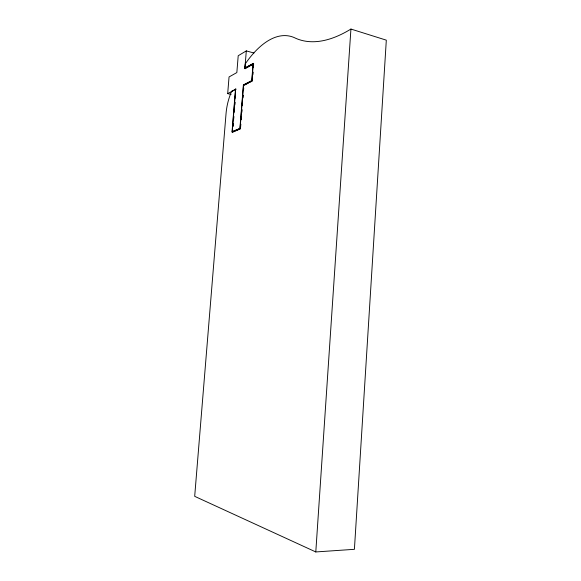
<?xml version="1.0" encoding="UTF-8"?>
<svg xmlns="http://www.w3.org/2000/svg" width="581" height="581" viewBox="0 0 581 581"><rect width="100%" height="100%" fill="white"/><g stroke="black" fill="none" stroke-linecap="round" stroke-linejoin="round"><path stroke-width="0.87" d="M350.924 29.05L386.314 40.162L354.41 549.314L315.795 551.95L350.924 29.05A237.767 97.281 -68.6 0 1 295.526 38.201A115.851 52.159 -78.6 0 0 245.255 63.874L244.688 68.587L245.088 68.696L252.706 64.426M253.962 53.016L246.3 50.896L238.21 55.732L236.845 72.574L229.052 76.953L227.687 93.614L236.082 89.125L235.69 89.031L232.233 131.698L239.902 128.408L243.381 85L251.747 80.606L253.069 63.895L253.469 63.997L253.193 67.519M235.465 89.539L232.015 132.192L240.062 128.742L243.541 85.305L251.922 80.919L253.309 63.358L253.708 63.467L244.921 68.064L246.3 50.896M243.381 85L252.147 80.708L252.292 78.951M252.633 74.55L252.844 71.913M252.459 79.263L252.321 81.02L251.922 80.919M252.808 74.876L253.018 72.24M253.432 66.975L253.636 64.346M232.545 130.5L232.407 132.279L240.461 128.829M232.908 126.062L233.126 123.397M233.482 118.952L233.7 116.287M234.056 111.842L234.274 109.177M234.637 104.74L234.847 102.074M235.211 97.63L235.428 94.964M233.061 126.455L233.271 123.789M233.635 119.345L233.852 116.679M234.208 112.235L234.426 109.569M234.782 105.125L235 102.459M235.363 98.015L235.574 95.349M240.44 126.687L240.657 123.978M241.021 119.454L241.238 116.745M241.602 112.22L241.819 109.511M242.183 104.987L242.393 102.278M242.756 97.753L242.974 95.044M243.337 90.52L243.555 87.811M245.088 68.696L245.291 66.067M240.607 127.021L240.825 124.305M241.188 119.78L241.405 117.071M241.761 112.547L241.979 109.831M242.342 105.306L242.56 102.597M242.923 98.073L243.141 95.357M243.577 89.932L243.715 88.123M245.313 68.166L245.451 66.495M235.69 89.031L231.543 91.595A30.038 12.448 -77.8 0 0 226.053 113.498L194.686 496.334L315.795 551.95M244.921 68.064L253.309 63.358M244.688 68.587L253.069 63.895M244.695 85.008L248.508 83.018M250.033 82.219L251.558 81.42M232.233 131.698L240.302 128.495L239.902 128.408M227.687 93.614L231.122 94.456M231.754 91.101L232.139 91.195M243.541 85.305L243.933 85.407M251.747 80.606L252.147 80.708"/></g></svg>
